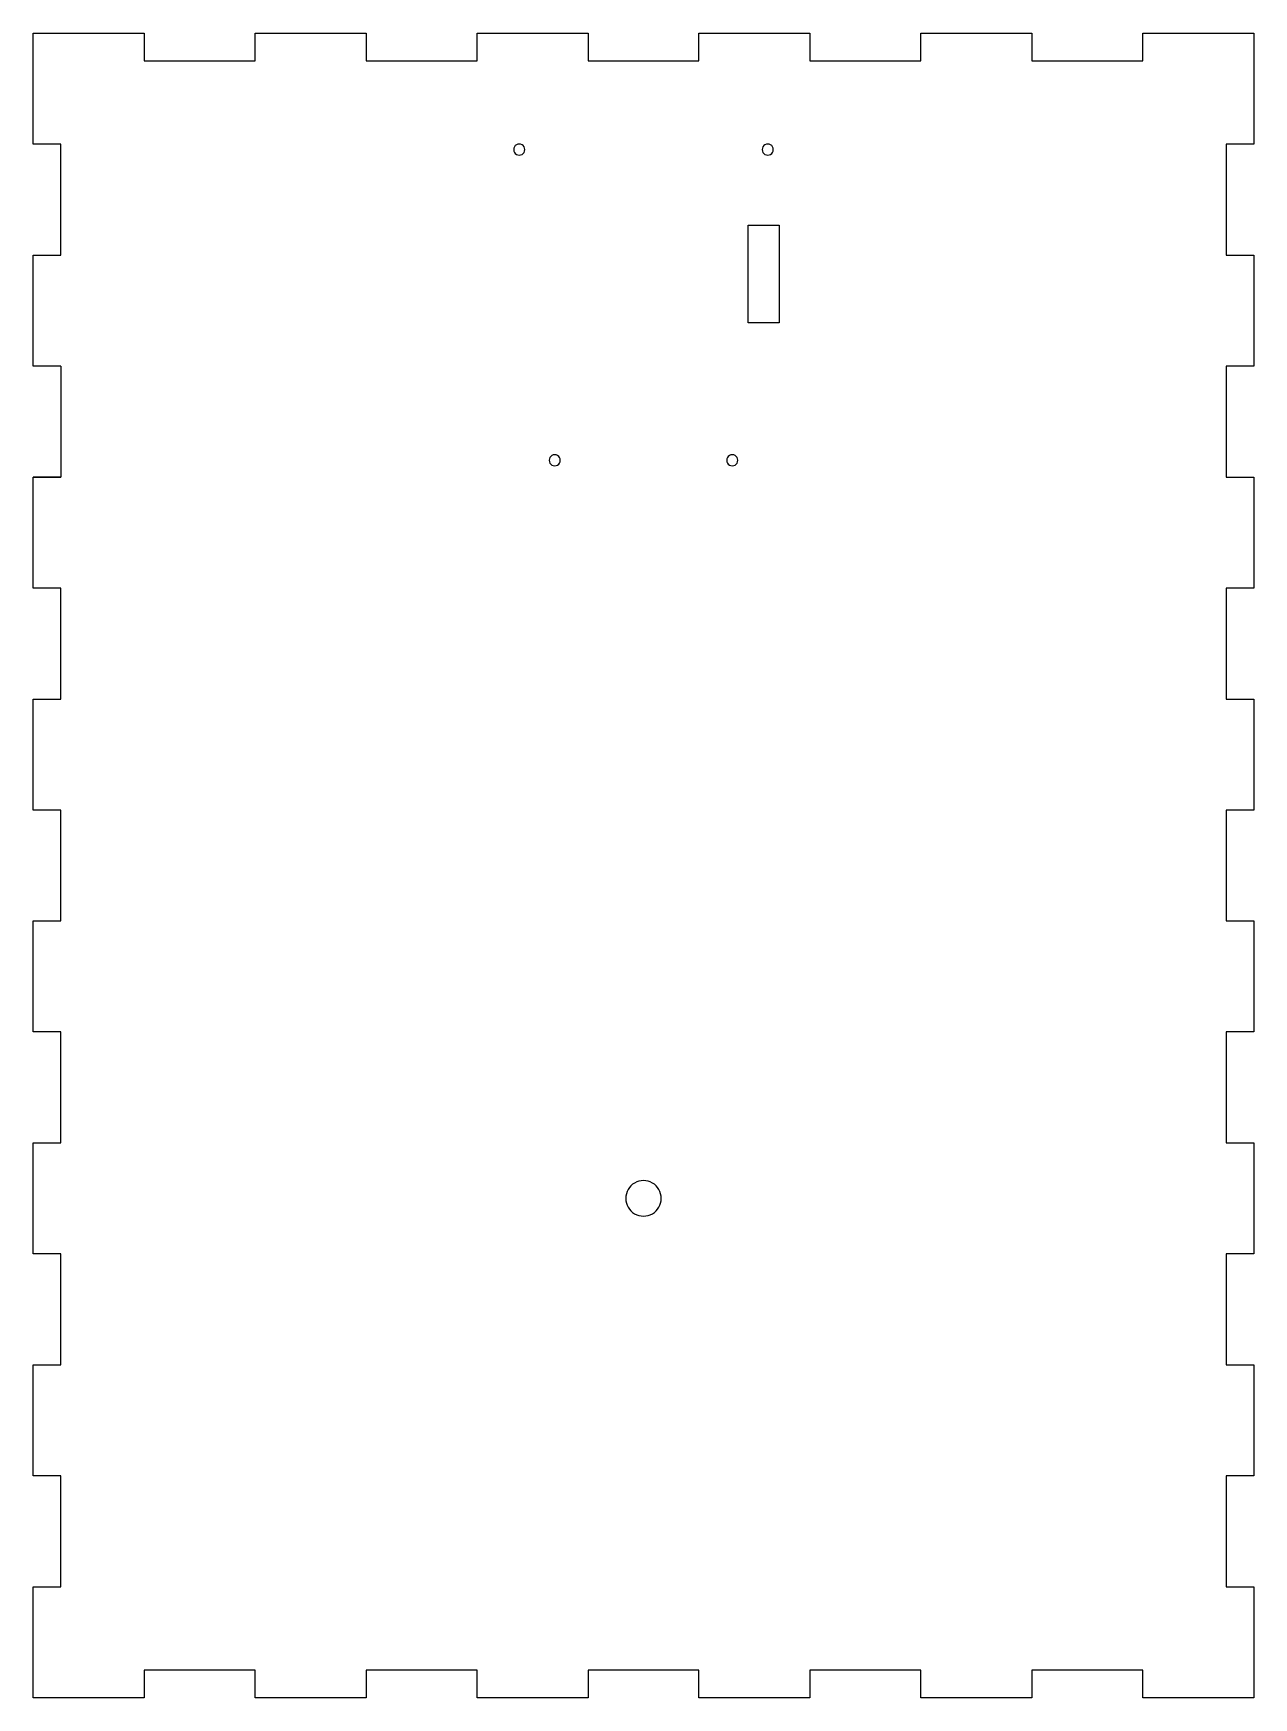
# Model space of a CAD drawing. Extents: x 33 to 812, y 30 to 1092.
import ezdxf

# ---------------------------------------------------------------- set-up
doc = ezdxf.new("R2010")
doc.units = 0
doc.layers.get('0').update_dxf_attribs({"linetype": 'CONTINUOUS'})

msp = doc.modelspace()

# ---------------------------------------------------------------- linework, layer by layer
at = {"color": 1}
for points in [[(33.443401, 1091.967945), (104.241412, 1091.967945), (104.241412, 1074.405495), (175.039433, 1074.405495), (175.039433, 1091.967945), (245.837453, 1091.967945), (245.837453, 1074.405495), (316.635465, 1074.405495), (316.635465, 1091.967945), (387.43347, 1091.967945), (387.43347, 1074.405495), (458.231497, 1074.405495), (458.231497, 1091.967945), (529.02951, 1091.967945), (529.02951, 1074.405495), (599.827522, 1074.405495), (599.827522, 1091.967945), (670.625535, 1091.967945), (670.625535, 1074.405495), (741.423555, 1074.405495), (741.423555, 1091.967945), (812.221575, 1091.967945), (812.221575, 1021.151745), (794.6637, 1021.151745), (794.6637, 950.33562), (812.221575, 950.33562), (812.221575, 879.519341), (794.6637, 879.519341), (794.6637, 808.703216), (812.221575, 808.703216), (812.221575, 737.887095), (794.6637, 737.887095), (794.6637, 667.07082), (812.221575, 667.07082), (812.221575, 596.25462), (794.6637, 596.25462), (794.6637, 525.438495), (812.221575, 525.438495), (812.221575, 454.622295), (794.6637, 454.622295), (794.6637, 383.80602), (812.221575, 383.80602), (812.221575, 312.989895), (794.6637, 312.989895), (794.6637, 242.173695), (812.221575, 242.173695), (812.221575, 171.35757), (794.6637, 171.35757), (794.6637, 100.541333), (812.221575, 100.541333), (812.221575, 29.725178), (741.423555, 29.725178), (741.423555, 47.287553), (670.625535, 47.287553), (670.625535, 29.725178), (599.827522, 29.725178), (599.827522, 47.287553), (529.02951, 47.287553), (529.02951, 29.725178), (458.231497, 29.725178), (458.231497, 47.287553), (387.43347, 47.287553), (387.43347, 29.725178), (316.635465, 29.725178), (316.635465, 47.287628), (245.837453, 47.287628), (245.837453, 29.725178), (175.039433, 29.725178), (175.039433, 47.287628), (104.241412, 47.287628), (104.241412, 29.725178), (33.443401, 29.725178), (33.443401, 100.541333), (51.001309, 100.541333), (51.001309, 171.35757), (33.443401, 171.35757), (33.443401, 242.173695), (51.001309, 242.173695), (51.001309, 312.989895), (33.443401, 312.989895), (33.443401, 383.80602), (51.001309, 383.80602), (51.001309, 454.622295), (33.443401, 454.622295), (33.443401, 525.438495), (51.001309, 525.438495), (51.001309, 596.25462), (33.443401, 596.25462), (33.443401, 667.07082), (51.001309, 667.07082), (51.001309, 737.887095), (33.443401, 737.887095)], [(51.001309, 879.519341), (33.443401, 879.519341), (33.443401, 950.33562), (51.001309, 950.33562), (51.001309, 1021.151745), (33.443401, 1021.151745), (33.443401, 1091.967945)], [(104.241412, 1091.967945), (104.241412, 1074.405495)], [(51.001309, 879.519341), (51.001309, 808.703216)], [(51.001309, 808.703216), (33.443401, 808.703216)], [(33.443401, 737.887095), (33.443401, 808.703216), (51.001309, 808.703216)]]:
    msp.add_lwpolyline(points, dxfattribs=at)
for points in [[(347.078617, 1017.752595)], [(505.666162, 1017.752595)], [(509.489258, 907.279389), (489.665813, 907.279389), (489.665813, 969.59757), (509.489258, 969.59757)], [(369.73398, 819.467291)], [(483.0108, 819.467291)], [(434.160172, 348.397995)]]:
    msp.add_lwpolyline(points, close=True, dxfattribs=at)
for points in [[(341.768758, 1020.819031), (340.673507, 1020.186525), (339.998805, 1019.017606), (339.998805, 1017.752595)], [(345.308664, 1020.819031), (344.213414, 1021.451536), (342.864009, 1021.451536), (341.768758, 1020.819031)], [(347.078617, 1017.752595), (347.078617, 1019.017606), (346.403915, 1020.186525), (345.308664, 1020.819031)], [(500.356309, 1020.819028), (499.261059, 1020.186523), (498.586357, 1019.017605), (498.586357, 1017.752595)], [(503.896211, 1020.819028), (502.800962, 1021.451533), (501.451558, 1021.451533), (500.356309, 1020.819028)], [(505.666162, 1017.752595), (505.666162, 1019.017605), (504.991461, 1020.186523), (503.896211, 1020.819028)], [(339.998805, 1017.752595), (339.998805, 1016.487584), (340.673507, 1015.318665), (341.768758, 1014.686159)], [(341.768758, 1014.686159), (342.864009, 1014.053654), (344.213414, 1014.053654), (345.308664, 1014.686159)], [(345.308664, 1014.686159), (346.403915, 1015.318665), (347.078617, 1016.487584), (347.078617, 1017.752595)], [(498.586357, 1017.752595), (498.586357, 1016.487585), (499.261059, 1015.318668), (500.356309, 1014.686163)], [(500.356309, 1014.686163), (501.451558, 1014.053658), (502.800962, 1014.053658), (503.896211, 1014.686163)], [(503.896211, 1014.686163), (504.991461, 1015.318668), (505.666162, 1016.487585), (505.666162, 1017.752595)], [(364.424126, 822.533724), (363.328877, 821.901219), (362.654175, 820.732301), (362.654175, 819.467291)], [(362.654175, 819.467291), (362.654175, 818.202281), (363.328877, 817.033364), (364.424126, 816.400859)], [(367.964029, 822.533724), (366.868779, 823.166229), (365.519376, 823.166229), (364.424126, 822.533724)], [(369.73398, 819.467291), (369.73398, 820.732301), (369.059278, 821.901219), (367.964029, 822.533724)], [(367.964029, 816.400859), (369.059278, 817.033364), (369.73398, 818.202281), (369.73398, 819.467291)], [(477.700946, 822.533724), (476.605697, 821.901219), (475.930995, 820.732301), (475.930995, 819.467291)], [(475.930995, 819.467291), (475.930995, 818.202281), (476.605697, 817.033364), (477.700946, 816.400859)], [(481.240849, 822.533724), (480.145599, 823.166229), (478.796196, 823.166229), (477.700946, 822.533724)], [(483.0108, 819.467291), (483.0108, 820.732301), (482.336098, 821.901219), (481.240849, 822.533724)], [(481.240849, 816.400859), (482.336098, 817.033364), (483.0108, 818.202281), (483.0108, 819.467291)], [(364.424126, 816.400859), (365.519376, 815.768354), (366.868779, 815.768354), (367.964029, 816.400859)], [(477.700946, 816.400859), (478.796196, 815.768354), (480.145599, 815.768354), (481.240849, 816.400859)], [(417.168645, 358.210576), (413.663847, 356.186561), (411.504802, 352.446026), (411.504802, 348.397995)], [(428.49633, 358.210576), (424.991532, 360.234592), (420.673443, 360.234592), (417.168645, 358.210576)], [(434.160172, 348.397995), (434.160172, 352.446026), (432.001128, 356.186561), (428.49633, 358.210576)], [(411.504802, 348.397995), (411.504802, 344.349964), (413.663847, 340.609429), (417.168645, 338.585414)], [(428.49633, 338.585414), (432.001128, 340.609429), (434.160172, 344.349964), (434.160172, 348.397995)], [(417.168645, 338.585414), (420.673443, 336.561398), (424.991532, 336.561398), (428.49633, 338.585414)]]:
    msp.add_open_spline(points, degree=3, dxfattribs=at)

doc.saveas('drawing.dxf')
